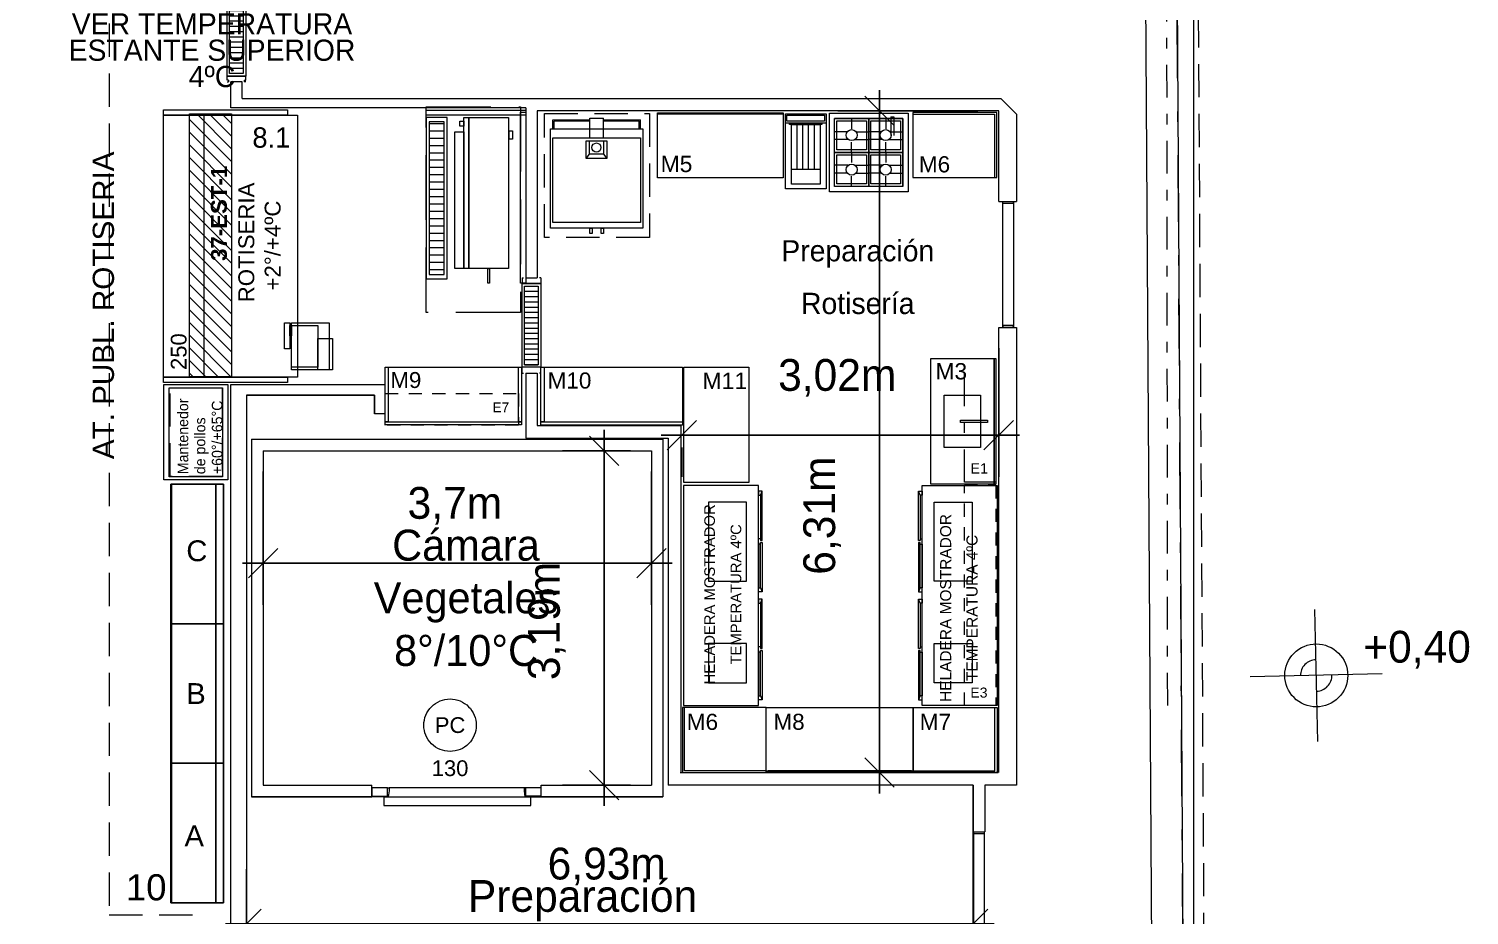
# Model space of a CAD drawing. Header units: metres. Extents: x 1411 to 1550, y 2159 to 2211.
# Drawn here: x 1521.87 to 1535.6, y 2182.53 to 2190.99 of the extents above; entities that cross this region are included whole.
import ezdxf

# ---------------------------------------------------------------- set-up
doc = ezdxf.new("R2010")
doc.units = ezdxf.units.M
doc.header["$LTSCALE"] = 0.635
doc.header["$PDMODE"] = 1
doc.header["$PDSIZE"] = -2
for name, pattern in [('STYLE_02', [1.388855, 0.972137, -0.416718]), ('STYLE_05', [0.295258, 0.196838, -0.098419]), ('STYLE_10', [0.749969, 0.500031, -0.249939]), ('STYLE_12', [1.999969, 0.999985, -0.500031, 0.000534058, -0.49942]), ('STYLE_18', [0.984192, 0.492096, -0.246048, 0.000534058, -0.245514])]:
    doc.linetypes.add(name, pattern=pattern)
for name, color, linetype in [('37-Plantas-05', 7, 'Continuous'), ('Cotas', 7, 'Continuous'), ('Muros', 7, 'Continuous'), ('Nuevo', 162, 'Continuous'), ('Numeros equip frio', 1, 'Continuous'), ('Numeros Equip madera', 212, 'Continuous'), ('Numeros gondolas', 92, 'Continuous'), ('numerosAcero', 1, 'Continuous'), ('Superficies', 7, 'Continuous'), ('texto', 7, 'Continuous'), ('Varios', 7, 'Continuous')]:
    doc.layers.add(name, color=color, linetype=linetype)
doc.styles.add('Arial', font='ARIAL.TTF')
doc.styles.add('Arial (bold)', font='ARIALBD.TTF')
doc.styles.add('Futura', font='')
doc.styles.add('Geneva', font='')
doc.styles.get('Futura').set_extended_font_data('Futura')
doc.styles.get('Geneva').set_extended_font_data('Geneva')
doc.dimstyles.new('Arch', dxfattribs={"dimtxt": 0.101055, "dimasz": 0.280603, "dimexe": 0.396875, "dimexo": 0.198437, "dimgap": 0.001587, "dimtad": 1, "dimzin": 11, "dimtxsty": 'Geneva', "dimblk": 'VW_SLASH', "dimcen": 0, "dimdle": 0.001587, "dimadec": 0, "dimazin": 0, "dimtfac": 0.8, "dimtix": 1, "dimtmove": 0, "dimatfit": 0, "dimldrblk": 'VW_FILLEDARROW', "dimfxl": 1, "dimfrac": 2, "dimtolj": 1, "dimtzin": 11, "dimarcsym": 0})

# ---------------------------------------------------------------- blocks, each defined once
blk = doc.blocks.new('GROUP-484')
at = {"color": 7, "linetype": 'Continuous', "lineweight": 15}
for p, q in [((34.17412, 27.07817), (34.17412, 28.40817)), ((34.17412, 28.40817), (34.60269, 28.40817)), ((34.17412, 28.40817), (34.17412, 27.07817)), ((34.67412, 28.40817), (34.17412, 28.40817)), ((34.18126, 28.40817), (34.18126, 27.07817)), ((34.60269, 28.40817), (34.60269, 27.07817)), ((34.60269, 27.07817), (34.60269, 28.40817)), ((34.60269, 28.40817), (34.67412, 28.40817)), ((34.67412, 28.40817), (34.67412, 27.07817)), ((34.67412, 27.07817), (34.67412, 28.40817)), ((34.60269, 27.07817), (34.17412, 27.07817)), ((34.17412, 27.07817), (34.67412, 27.07817)), ((34.67412, 27.07817), (34.60269, 27.07817))]:
    blk.add_line(p, q, dxfattribs=at)
blk = doc.blocks.new('LAT')
at = {"color": 7, "linetype": 'Continuous', "lineweight": 15}
blk.add_lwpolyline([(0, 1.18), (0.05, 1.18), (0.05, 0), (0, 0)], close=True, dxfattribs=at)
blk = doc.blocks.new('ROTISERIA_250')
at = {"color": 7, "linetype": 'Continuous', "lineweight": 15}
blk.add_line((0.3863, -2.5), (0.3863, 0), dxfattribs=at)
blk.add_lwpolyline([(0, -2.5), (0, 0), (1.278, 0), (1.278, -2.5)], close=True, dxfattribs=at)
at = {"color": 2, "attachment_point": 5, "rotation": 90, "style": 'Arial'}
for s, insert, char_height, line_spacing_factor in [(' ROTISERIA\\P+2°/+4ºC', (0.91542, -1.24353), 0.151601, 0.993414), ('250', (0.14531, -2.25532), 0.150054, 1.003655)]:
    blk.add_mtext(s, dxfattribs=dict(at, insert=insert, char_height=char_height, line_spacing_factor=line_spacing_factor))
blk = doc.blocks.new('GROUP-148')
at = {"color": 2, "linetype": 'Continuous', "lineweight": 15}
for p, q in [((36.92934, 31.87086), (36.96714, 31.87086)), ((36.92934, 31.82426), (36.92934, 31.87086)), ((36.96714, 31.90806), (37.01424, 31.90806)), ((36.96714, 30.46776), (36.96714, 31.90806)), ((36.96714, 31.87086), (36.96714, 31.82426)), ((37.01424, 30.46776), (37.01424, 31.90806)), ((37.01424, 31.90806), (37.01424, 30.46776)), ((36.88164, 31.76836), (36.96714, 31.76836)), ((36.88164, 30.46786), (36.88164, 31.76836)), ((36.96714, 31.82426), (36.92934, 31.82426)), ((36.96714, 31.76836), (36.96714, 30.46786)), ((37.39894, 31.78006), (37.42894, 31.78006)), ((37.39894, 31.70006), (37.39894, 31.78006)), ((37.42894, 31.78006), (37.42894, 31.70006)), ((37.42894, 31.70006), (37.39894, 31.70006)), ((36.96714, 30.46786), (36.88164, 30.46786)), ((37.01424, 30.46776), (36.96714, 30.46776)), ((37.19354, 30.46776), (37.21234, 30.46776)), ((37.19354, 30.32806), (37.19354, 30.46776)), ((37.21234, 30.46776), (37.21234, 30.32806)), ((37.21234, 30.32806), (37.19354, 30.32806))]:
    blk.add_line(p, q, dxfattribs=at)
at = {"color": 7, "linetype": 'Continuous', "lineweight": 15}
for p, q in [((37.01424, 31.90806), (37.39164, 31.90806)), ((37.39164, 31.90806), (37.39164, 30.46776)), ((37.39164, 30.46776), (37.01424, 30.46776))]:
    blk.add_line(p, q, dxfattribs=at)
blk = doc.blocks.new('FREIDORA')
at = {"color": 7, "linetype": 'Continuous', "lineweight": 15}
blk.add_line((0, -0.08599), (0.3878, -0.08599), dxfattribs=at)
at = {"color": 2, "linetype": 'Continuous', "lineweight": 15}
for p, q in [((0.1122, -0.5304), (0.1122, -0.1023)), ((0.1669, -0.5304), (0.1669, -0.1023)), ((0.2217, -0.5304), (0.2217, -0.1023)), ((0.2764, -0.5304), (0.2764, -0.1023)), ((0.057, -0.5304), (0.3285, -0.5304))]:
    blk.add_line(p, q, dxfattribs=at)
at = {"color": 7, "linetype": 'Continuous', "lineweight": 15}
for points in [[(0, 0), (0.3878, 0), (0.3878, -0.7167), (0, -0.7167)], [(0.0136, -0.0144), (0.3741, -0.0144), (0.3741, -0.0717), (0.0136, -0.0717)]]:
    blk.add_lwpolyline(points, close=True, dxfattribs=at)
at = {"color": 2, "linetype": 'Continuous', "lineweight": 15}
for points in [[(0.0392, -0.08599), (0.3476, -0.08599), (0.3476, -0.1023), (0.0392, -0.1023)], [(0.057, -0.1023), (0.3307, -0.1023), (0.3307, -0.6737), (0.057, -0.6737)]]:
    blk.add_lwpolyline(points, close=True, dxfattribs=at)
blk = doc.blocks.new('HORNO_CONVECTOR')
at = {"color": 7, "linetype": 'Continuous', "lineweight": 15}
for p, q in [((0.0796, -0.1447), (0.0796, -0.0584)), ((0.0796, -0.0584), (0.4316, -0.0584)), ((0.4316, -0.07139), (0.0928, -0.07139)), ((0.0928, -0.1447), (0.0928, -0.07139)), ((0.4316, -0.231), (0.4316, -0.04329)), ((0.4316, -0.04329), (0.5636, -0.04329)), ((0.5636, -0.231), (0.5636, -0.04329)), ((0.5636, -0.0584), (0.9156, -0.0584)), ((0.9024, -0.07139), (0.5636, -0.07139)), ((0.9024, -0.1447), (0.9024, -0.07139)), ((0.9156, -0.1447), (0.9156, -0.0584)), ((0.3964, -0.4272), (0.4294, -0.3884)), ((0.5614, -0.3884), (0.5944, -0.4272))]:
    blk.add_line(p, q, dxfattribs=at)
at = {"color": 2, "linetype": 'STYLE_10', "lineweight": 15}
blk.add_lwpolyline([(0, 0), (1, 0), (1, -1.1816), (0, -1.1816)], close=True, dxfattribs=at)
at = {"color": 7, "linetype": 'Continuous', "lineweight": 15}
for points in [[(0.0576, -0.1447), (0.9376, -0.1447), (0.9376, -1.0937), (0.0576, -1.0937)], [(0.0796, -0.231), (0.9156, -0.231), (0.9156, -1.0398), (0.0796, -1.0398)], [(0.3964, -0.259), (0.5944, -0.259), (0.5944, -0.4272), (0.3964, -0.4272)], [(0.4294, -0.259), (0.5614, -0.259), (0.5614, -0.3884), (0.4294, -0.3884)], [(0.4316, -1.0937), (0.4536, -1.0937), (0.4536, -1.1433), (0.4316, -1.1433)], [(0.5416, -1.0937), (0.5636, -1.0937), (0.5636, -1.1433), (0.5416, -1.1433)]]:
    blk.add_lwpolyline(points, close=True, dxfattribs=at)
blk.add_circle((0.4954, -0.3237), 0.04318, dxfattribs=at)
blk = doc.blocks.new('COCINA_8_HORNALLAS')
at = {"color": 2, "linetype": 'Continuous', "lineweight": 15}
for p, q in [((0.7, -0.0506), (0.05, -0.0506)), ((0.05, -0.6994), (0.05, -0.0506)), ((0.2125, -0.0564), (0.2125, -0.1496)), ((0.375, -0.0506), (0.375, -0.6994)), ((0.5375, -0.0564), (0.5375, -0.1496)), ((0.585, -0.035), (0.615, -0.035)), ((0.585, -0.035), (0.585, -0.215)), ((0.615, -0.035), (0.615, -0.215)), ((0.7, -0.6994), (0.7, -0.0506)), ((0.1715, -0.1778), (0.05, -0.1778)), ((0.1801, -0.2522), (0.05, -0.2522)), ((0.2449, -0.2522), (0.375, -0.2522)), ((0.2535, -0.1778), (0.375, -0.1778)), ((0.4965, -0.1778), (0.375, -0.1778)), ((0.5051, -0.2522), (0.375, -0.2522)), ((0.5699, -0.2522), (0.7, -0.2522)), ((0.5785, -0.1778), (0.7, -0.1778)), ((0.05, -0.375), (0.7, -0.375)), ((0.2125, -0.371), (0.2125, -0.2778)), ((0.2125, -0.379), (0.2125, -0.4722)), ((0.5375, -0.371), (0.5375, -0.2778)), ((0.5375, -0.379), (0.5375, -0.4722)), ((0.1801, -0.4978), (0.05, -0.4978)), ((0.2449, -0.4978), (0.375, -0.4978)), ((0.5051, -0.4978), (0.375, -0.4978)), ((0.5699, -0.4978), (0.7, -0.4978)), ((0.1715, -0.5722), (0.05, -0.5722)), ((0.2125, -0.6936), (0.2125, -0.6004)), ((0.2535, -0.5722), (0.375, -0.5722)), ((0.4965, -0.5722), (0.375, -0.5722)), ((0.5375, -0.6936), (0.5375, -0.6004)), ((0.5785, -0.5722), (0.7, -0.5722)), ((0.7, -0.6994), (0.05, -0.6994))]:
    blk.add_line(p, q, dxfattribs=at)
at = {"color": 7, "linetype": 'Continuous', "lineweight": 15}
blk.add_lwpolyline([(0, 0), (0.75, 0), (0.75, -0.75), (0, -0.75)], close=True, dxfattribs=at)
at = {"color": 2, "linetype": 'Continuous', "lineweight": 15}
for points in [[(0.05, -0.0506), (0.375, -0.0506), (0.375, -0.375), (0.05, -0.375)], [(0.071, -0.0745), (0.354, -0.0745), (0.354, -0.3511), (0.071, -0.3511)], [(0.375, -0.0506), (0.7, -0.0506), (0.7, -0.375), (0.375, -0.375)], [(0.396, -0.0745), (0.679, -0.0745), (0.679, -0.3511), (0.396, -0.3511)], [(0.05, -0.375), (0.375, -0.375), (0.375, -0.6994), (0.05, -0.6994)], [(0.071, -0.3989), (0.354, -0.3989), (0.354, -0.6755), (0.071, -0.6755)], [(0.375, -0.375), (0.7, -0.375), (0.7, -0.6994), (0.375, -0.6994)], [(0.396, -0.3989), (0.679, -0.3989), (0.679, -0.6755), (0.396, -0.6755)]]:
    blk.add_lwpolyline(points, close=True, dxfattribs=at)
for centre in [(0.2125, -0.2108), (0.5375, -0.2108), (0.2125, -0.5392), (0.5375, -0.5392)]:
    blk.add_circle(centre, 0.0526, dxfattribs=at)
blk = doc.blocks.new('PI1')
at = {"color": 144, "linetype": 'Continuous', "lineweight": 15}
for p, q in [((0, 0.09), (0, 0.07499)), ((0.015, 0.07499), (0, 0.07499)), ((0.015, 0.07499), (0.015, 0.09)), ((0.015, 0.09), (0.055, 0.09)), ((0.055, 0.09), (0.055, -0.09)), ((1.529, 0.09), (1.529, -0.09)), ((1.569, 0.09), (1.529, 0.09)), ((1.569, 0.07499), (1.569, 0.09)), ((1.569, 0.07499), (1.584, 0.07499)), ((1.584, 0.09), (1.584, 0.07499)), ((0.015, -0.07499), (0, -0.07499)), ((0, -0.09), (0, -0.07499)), ((0.015, -0.07499), (0.015, -0.09)), ((0.015, -0.09), (0.055, -0.09)), ((1.569, -0.09), (1.529, -0.09)), ((1.569, -0.07499), (1.584, -0.07499)), ((1.569, -0.07499), (1.569, -0.09)), ((1.584, -0.09), (1.584, -0.07499))]:
    blk.add_line(p, q, dxfattribs=at)
at = {"color": 7, "linetype": 'Continuous', "lineweight": 15}
for p, q in [((0.13, 0.065), (0.13, -0.065)), ((0.18, 0.065), (0.18, -0.065)), ((0.23, 0.065), (0.23, -0.065)), ((0.28, 0.065), (0.28, -0.065)), ((0.33, 0.065), (0.33, -0.065)), ((0.38, 0.065), (0.38, -0.065)), ((0.43, 0.065), (0.43, -0.065)), ((0.48, 0.065), (0.48, -0.065)), ((0.53, 0.065), (0.53, -0.065)), ((0.58, 0.065), (0.58, -0.065)), ((0.63, 0.065), (0.63, -0.065)), ((0.68, 0.065), (0.68, -0.065)), ((0.73, 0.065), (0.73, -0.065)), ((0.78, 0.065), (0.78, -0.065)), ((0.83, 0.065), (0.83, -0.065)), ((0.88, 0.065), (0.88, -0.065)), ((0.93, 0.065), (0.93, -0.065)), ((0.98, 0.065), (0.98, -0.065)), ((1.03, 0.065), (1.03, -0.065)), ((1.08, 0.065), (1.08, -0.065)), ((1.13, 0.065), (1.13, -0.065)), ((1.18, 0.065), (1.18, -0.065)), ((1.23, 0.065), (1.23, -0.065)), ((1.28, 0.065), (1.28, -0.065)), ((1.33, 0.065), (1.33, -0.065)), ((1.38, 0.065), (1.38, -0.065)), ((1.43, 0.065), (1.43, -0.065)), ((1.48, 0.065), (1.48, -0.065))]:
    blk.add_line(p, q, dxfattribs=at)
for points in [[(0.055, 0.09), (1.529, 0.09), (1.529, -0.09), (0.055, -0.09)], [(0.08, 0.065), (1.504, 0.065), (1.504, -0.065), (0.08, -0.065)]]:
    blk.add_lwpolyline(points, close=True, dxfattribs=at)
blk = doc.blocks.new('PI3')
at = {"color": 144, "linetype": 'Continuous', "lineweight": 15}
for p, q in [((0, 0.09), (0.055, 0.09)), ((0, 0.09), (0, 0.07499)), ((0.055, 0.09), (0.055, -0.09)), ((0.855, 0.09), (0.855, -0.09)), ((0.91, 0.09), (0.855, 0.09)), ((0.91, 0.09), (0.91, 0.07499)), ((0, -0.09), (0, -0.07499)), ((0, -0.09), (0.055, -0.09)), ((0.91, -0.09), (0.855, -0.09)), ((0.91, -0.09), (0.91, -0.07499))]:
    blk.add_line(p, q, dxfattribs=at)
at = {"color": 7, "linetype": 'Continuous', "lineweight": 15}
for p, q in [((0.13, -0.065), (0.13, 0.065)), ((0.18, -0.065), (0.18, 0.065)), ((0.23, -0.065), (0.23, 0.065)), ((0.28, -0.065), (0.28, 0.065)), ((0.33, -0.065), (0.33, 0.065)), ((0.38, -0.065), (0.38, 0.065)), ((0.43, -0.065), (0.43, 0.065)), ((0.48, -0.065), (0.48, 0.065)), ((0.53, -0.065), (0.53, 0.065)), ((0.58, -0.065), (0.58, 0.065)), ((0.63, -0.065), (0.63, 0.065)), ((0.68, -0.065), (0.68, 0.065)), ((0.73, -0.065), (0.73, 0.065)), ((0.78, -0.065), (0.78, 0.065)), ((0.83, -0.065), (0.83, 0.065))]:
    blk.add_line(p, q, dxfattribs=at)
for points in [[(0.055, 0.09), (0.855, 0.09), (0.855, -0.09), (0.055, -0.09)], [(0.08, 0.065), (0.83, 0.065), (0.83, -0.065), (0.08, -0.065)]]:
    blk.add_lwpolyline(points, close=True, dxfattribs=at)
blk = doc.blocks.new('Group-67')
at = {"color": 7, "linetype": 'Continuous', "lineweight": 15}
for points in [[(25.6215, 18.915825), (26.22428, 18.915825), (26.22428, 17.715825), (25.6215, 17.715825)], [(26.22428, 18.915825), (26.2415, 18.915825), (26.2415, 17.715825), (26.22428, 17.715825)]]:
    blk.add_lwpolyline(points, close=True, dxfattribs=at)
at = {"color": 2, "linetype": 'Continuous', "lineweight": 15}
for points in [[(25.74912, 18.565825), (26.09357, 18.565825), (26.09357, 18.065825), (25.74912, 18.065825)], [(25.90567, 18.325835), (26.16245, 18.325835), (26.16245, 18.305825), (25.90567, 18.305825)]]:
    blk.add_lwpolyline(points, close=True, dxfattribs=at)
blk = doc.blocks.new('Group-72')
at = {"color": 7, "linetype": 'Continuous', "lineweight": 15}
for points in [[(20.42022, 18.831325), (21.72022, 18.831325), (21.72022, 18.281325), (20.42022, 18.281325)], [(20.42022, 18.831325), (20.45022, 18.831325), (20.45022, 18.311325), (20.42022, 18.311325)], [(21.69022, 18.831325), (21.72022, 18.831325), (21.72022, 18.311325), (21.69022, 18.311325)], [(20.42022, 18.311325), (21.72022, 18.311325), (21.72022, 18.281325), (20.42022, 18.281325)]]:
    blk.add_lwpolyline(points, close=True, dxfattribs=at)
blk = doc.blocks.new('Group-73')
at = {"color": 7, "linetype": 'Continuous', "lineweight": 15}
for p, q in [((23.9783, 17.705505), (23.264, 17.705505)), ((23.264, 17.705505), (23.264, 15.605505)), ((23.9783, 15.605505), (23.9783, 17.705505)), ((23.99871, 17.612415), (24.014, 17.651125)), ((23.99871, 17.144365), (23.9783, 17.144365)), ((23.9783, 17.144365), (23.9783, 16.728185)), ((23.99871, 16.728185), (23.99871, 17.160155)), ((23.99871, 17.160155), (24.014, 17.160155)), ((23.99871, 16.728185), (23.99871, 17.144365)), ((24.014, 17.160155), (24.014, 16.689485)), ((23.9783, 16.728185), (23.99871, 16.728185)), ((23.9783, 16.728185), (23.99871, 16.728185)), ((23.9783, 16.689485), (23.9783, 16.728185)), ((24.014, 16.689485), (23.9783, 16.689485)), ((24.014, 16.620725), (23.9783, 16.620725)), ((23.9783, 16.620725), (23.9783, 16.582025)), ((23.99871, 16.728185), (24.014, 16.689485)), ((23.99871, 16.582025), (24.014, 16.620725)), ((24.014, 16.150055), (24.014, 16.620725)), ((23.9783, 16.165845), (23.9783, 16.582025)), ((23.9783, 16.582025), (23.99871, 16.582025)), ((23.9783, 16.582025), (23.99871, 16.582025)), ((23.99871, 16.582025), (23.99871, 16.165845)), ((23.99871, 16.582025), (23.99871, 16.150055)), ((23.99871, 16.165845), (23.9783, 16.165845)), ((23.99871, 16.150055), (24.014, 16.150055)), ((23.99871, 15.697795), (24.014, 15.659085)), ((23.264, 15.605505), (23.9783, 15.605505))]:
    blk.add_line(p, q, dxfattribs=at)
at = {"color": 2, "linetype": 'Continuous', "lineweight": 15}
for p, q in [((23.8632, 17.543965), (23.50095, 17.543965)), ((23.50095, 17.543965), (23.50095, 16.792425)), ((23.8632, 16.792425), (23.8632, 17.543965)), ((23.50095, 16.792425), (23.8632, 16.792425)), ((23.8632, 16.198115), (23.50095, 16.198115)), ((23.50095, 16.198115), (23.50095, 15.822345)), ((23.8632, 15.822345), (23.8632, 16.198115)), ((23.50095, 15.822345), (23.8632, 15.822345))]:
    blk.add_line(p, q, dxfattribs=at)
at = {"color": 7, "linetype": 'Continuous', "lineweight": 15}
for points in [[(23.9783, 17.612415), (23.99871, 17.612415), (23.99871, 17.180455), (24.014, 17.180455), (24.014, 17.651125), (23.9783, 17.651125)], [(23.99871, 17.612415), (23.99871, 17.196235), (23.9783, 17.196235), (23.9783, 17.612415)], [(23.9783, 15.697795), (23.99871, 15.697795), (23.99871, 16.129755), (24.014, 16.129755), (24.014, 15.659085), (23.9783, 15.659085)], [(23.99871, 15.697795), (23.99871, 16.113975), (23.9783, 16.113975), (23.9783, 15.697795)]]:
    blk.add_lwpolyline(points, close=True, dxfattribs=at)
blk = doc.blocks.new('Group-74')
at = {"color": 111}
blk.add_blockref('Group-73', (0, 0), dxfattribs=at)
blk = doc.blocks.new('Group-75')
at = {"color": 7, "linetype": 'Continuous', "lineweight": 15}
for p, q in [((25.51843, 17.612415), (25.50313, 17.651125)), ((25.53884, 15.605505), (25.53884, 17.705505)), ((25.53884, 17.705505), (26.25313, 17.705505)), ((26.25313, 17.705505), (26.25313, 15.605505)), ((25.51843, 17.160155), (25.50313, 17.160155)), ((25.50313, 17.160155), (25.50313, 16.689485)), ((25.51843, 16.728185), (25.51843, 17.160155)), ((25.51843, 16.728185), (25.51843, 17.144365)), ((25.51843, 17.144365), (25.53884, 17.144365)), ((25.53884, 17.144365), (25.53884, 16.728185)), ((25.51843, 16.728185), (25.50313, 16.689485)), ((25.50313, 16.689485), (25.53884, 16.689485)), ((25.51843, 16.582025), (25.50313, 16.620725)), ((25.50313, 16.150055), (25.50313, 16.620725)), ((25.50313, 16.620725), (25.53884, 16.620725)), ((25.53884, 16.728185), (25.51843, 16.728185)), ((25.53884, 16.728185), (25.51843, 16.728185)), ((25.53884, 16.689485), (25.53884, 16.728185)), ((25.53884, 16.620725), (25.53884, 16.582025)), ((25.51843, 16.582025), (25.51843, 16.165845)), ((25.53884, 16.582025), (25.51843, 16.582025)), ((25.53884, 16.582025), (25.51843, 16.582025)), ((25.51843, 16.582025), (25.51843, 16.150055)), ((25.53884, 16.165845), (25.53884, 16.582025)), ((25.51843, 16.150055), (25.50313, 16.150055)), ((25.51843, 16.165845), (25.53884, 16.165845)), ((25.51843, 15.697795), (25.50313, 15.659085)), ((26.25313, 15.605505), (25.53884, 15.605505))]:
    blk.add_line(p, q, dxfattribs=at)
at = {"color": 2, "linetype": 'Continuous', "lineweight": 15}
for p, q in [((25.65394, 16.792425), (25.65394, 17.543965)), ((25.65394, 17.543965), (26.01619, 17.543965)), ((26.01619, 17.543965), (26.01619, 16.792425)), ((26.01619, 16.792425), (25.65394, 16.792425)), ((25.65394, 15.822345), (25.65394, 16.198115)), ((25.65394, 16.198115), (26.01619, 16.198115)), ((26.01619, 16.198115), (26.01619, 15.822345)), ((26.01619, 15.822345), (25.65394, 15.822345))]:
    blk.add_line(p, q, dxfattribs=at)
at = {"color": 7, "linetype": 'Continuous', "lineweight": 15}
for points in [[(25.53884, 17.612415), (25.51843, 17.612415), (25.51843, 17.180455), (25.50313, 17.180455), (25.50313, 17.651125), (25.53884, 17.651125)], [(25.51843, 17.612415), (25.51843, 17.196235), (25.53884, 17.196235), (25.53884, 17.612415)], [(25.53884, 15.697795), (25.51843, 15.697795), (25.51843, 16.129755), (25.50313, 16.129755), (25.50313, 15.659085), (25.53884, 15.659085)], [(25.51843, 15.697795), (25.51843, 16.113975), (25.53884, 16.113975), (25.53884, 15.697795)]]:
    blk.add_lwpolyline(points, close=True, dxfattribs=at)
blk = doc.blocks.new('Group-76')
at = {"color": 111}
blk.add_blockref('Group-75', (0, 0), dxfattribs=at)
blk = doc.blocks.new('Group-81')
at = {"color": 7, "linetype": 'Continuous', "lineweight": 15}
for points in [[(23.01542, 21.259355), (24.21542, 21.259355), (24.21542, 20.639355), (23.01542, 20.639355)], [(23.01542, 21.259355), (24.21542, 21.259355), (24.21542, 21.243855), (23.01542, 21.243855)]]:
    blk.add_lwpolyline(points, close=True, dxfattribs=at)
blk = doc.blocks.new('Group-82')
at = {"color": 7, "linetype": 'Continuous', "lineweight": 15}
for points in [[(26.2493, 20.641005), (26.2493, 21.261005), (25.4493, 21.261005), (25.4493, 20.641005)], [(26.2493, 20.641005), (26.2493, 21.261005), (26.2293, 21.261005), (25.4493, 21.261005), (25.4493, 21.245505), (26.2293, 21.245505), (26.2293, 20.641005)]]:
    blk.add_lwpolyline(points, close=True, dxfattribs=at)
blk = doc.blocks.new('Group-83')
at = {"color": 7, "linetype": 'Continuous', "lineweight": 15}
for points in [[(23.25295, 15.585985), (23.25295, 14.965985), (24.05295, 14.965985), (24.05295, 15.585985)], [(23.25295, 15.585985), (23.25295, 14.965985), (23.27295, 14.965985), (24.05295, 14.965985), (24.05295, 14.981485), (23.27295, 14.981485), (23.27295, 15.585985)]]:
    blk.add_lwpolyline(points, close=True, dxfattribs=at)
blk = doc.blocks.new('Group-84')
at = {"color": 7, "linetype": 'Continuous', "lineweight": 15}
for p, q in [((24.05295, 14.965985), (24.05295, 15.585985)), ((24.05295, 15.585985), (25.45295, 15.585985)), ((25.45295, 15.585985), (25.45295, 14.965985)), ((24.05295, 14.965985), (24.05295, 14.981485)), ((24.05295, 14.981485), (25.45295, 14.981485)), ((25.45295, 14.965985), (24.05295, 14.965985)), ((25.45295, 14.965985), (24.05295, 14.965985)), ((25.43804, 14.981485), (24.07101, 14.981485)), ((25.45295, 14.981485), (25.45295, 14.965985))]:
    blk.add_line(p, q, dxfattribs=at)
blk = doc.blocks.new('Group-85')
at = {"color": 7, "linetype": 'Continuous', "lineweight": 15}
for points in [[(26.25295, 15.585985), (26.25295, 14.965985), (25.45295, 14.965985), (25.45295, 15.585985)], [(26.25295, 15.585985), (26.25295, 14.965985), (26.23295, 14.965985), (25.45295, 14.965985), (25.45295, 14.981485), (26.23295, 14.981485), (26.23295, 15.585985)]]:
    blk.add_lwpolyline(points, close=True, dxfattribs=at)
blk = doc.blocks.new('Group-94')
at = {"color": 7, "linetype": 'Continuous', "lineweight": 15}
blk.add_lwpolyline([(23.26555, 17.731955), (23.26555, 18.831955), (23.88555, 18.831955), (23.88555, 17.731955)], close=True, dxfattribs=at)
blk = doc.blocks.new('GROUP-147')
at = {"color": 7, "linetype": 'Continuous', "lineweight": 15}
for p, q in [((36.77888, 31.84645), (36.6344, 31.84645)), ((36.77888, 31.7768), (36.6344, 31.7768)), ((36.77888, 31.70715), (36.6344, 31.70715)), ((36.77888, 31.63749), (36.6344, 31.63749)), ((36.77888, 31.56767), (36.6344, 31.56767)), ((36.77888, 31.49819), (36.6344, 31.49819)), ((36.77888, 31.42855), (36.6344, 31.42855)), ((36.77888, 31.35872), (36.6344, 31.35872)), ((36.77888, 31.28907), (36.6344, 31.28907)), ((36.77888, 31.21942), (36.6344, 31.21942)), ((36.77888, 31.14977), (36.6344, 31.14977)), ((36.77888, 31.08011), (36.6344, 31.08011)), ((36.77888, 31.01047), (36.6344, 31.01047)), ((36.77888, 30.94081), (36.6344, 30.94081)), ((36.77888, 30.87116), (36.6344, 30.87116)), ((36.77888, 30.80151), (36.6344, 30.80151)), ((36.77888, 30.73186), (36.6344, 30.73186)), ((36.77888, 30.66221), (36.6344, 30.66221)), ((36.77888, 30.59256), (36.6344, 30.59256)), ((36.77888, 30.52274), (36.6344, 30.52274)), ((36.77888, 30.45325), (36.6344, 30.45325))]:
    blk.add_line(p, q, dxfattribs=at)
for points in [[(36.60664, 31.90806), (36.60664, 30.36786), (36.80664, 30.36786), (36.80664, 31.90806)], [(36.6344, 31.86511), (36.6344, 30.41047), (36.77888, 30.41047), (36.77888, 31.86511)]]:
    blk.add_lwpolyline(points, close=True, dxfattribs=at)
blk = doc.blocks.new('BALANZA')
at = {"color": 7, "linetype": 'Continuous', "lineweight": 15}
for points in [[(0.2, 0.456), (0.45, 0.456), (0.45, 0.406), (0.2, 0.406)], [(0, 0.39), (0.45, 0.39), (0.45, 0.031), (0, 0.031)], [(0.025, 0.39), (0.425, 0.39), (0.425, 0.14), (0.025, 0.14)], [(0.325, 0.406), (0.425, 0.406), (0.425, 0.39), (0.325, 0.39)], [(0, 0.14), (0.3, 0.14), (0.3, 0), (0, 0)]]:
    blk.add_lwpolyline(points, close=True, dxfattribs=at)
blk = doc.blocks.new('GROUP-439')
at = {"color": 7, "linetype": 'Continuous', "lineweight": 15}
for points in [[(34.717, 28.45), (34.107, 28.45), (34.107, 29.36), (34.717, 29.36)], [(34.667, 28.48), (34.157, 28.48), (34.157, 29.33), (34.667, 29.33)]]:
    blk.add_lwpolyline(points, close=True, dxfattribs=at)
at = {"color": 2, "linetype": 'STYLE_10', "lineweight": 15}
blk.add_lwpolyline([(34.664, 28.482), (34.167, 28.482), (34.167, 29.328), (34.664, 29.328)], close=True, dxfattribs=at)
at = {"color": 190, "insert": (34.238, 28.505), "char_height": 0.1011, "width": 0.78564, "attachment_point": 1, "rotation": 90, "line_spacing_factor": 0.96736, "style": 'Futura'}
blk.add_mtext('Mantenedor\\Pde pollos\\P+60°/+65°C', dxfattribs=at)
blk = doc.blocks.new('*D284')
at = {"color": 0, "linetype": 'Continuous', "lineweight": -2}
for p, q in [((1531.116, 2187.941), (1531.116, 2186.714)), ((1527.898, 2187.111), (1528.097, 2187.111)), ((1528.097, 2187.111), (1531.116, 2187.111)), ((1531.116, 2187.111), (1531.314, 2187.111)), ((1528.097, 2186.993), (1528.097, 2186.714))]:
    blk.add_line(p, q, dxfattribs=at)
at = {"color": 0, "linetype": 'Continuous', "lineweight": 20}
for p, q in [((1528.237, 2187.251), (1527.956, 2186.971)), ((1530.976, 2186.971), (1531.256, 2187.251))]:
    blk.add_line(p, q, dxfattribs=at)
at = {"layer": 'Defpoints', "color": 0, "lineweight": 0}
for p in [(1531.116, 2188.139), (1528.097, 2187.191), (1528.097, 2187.111)]:
    blk.add_point(p, dxfattribs=at)
at = {"color": 0, "insert": (1529.014, 2187.838), "char_height": 0.3032, "attachment_point": 1, "line_spacing_factor": 0.96736, "style": 'Geneva'}
blk.add_mtext('3,02m', dxfattribs=at)
blk = doc.blocks.new('VW_FILLEDARROW')
at = {"color": 0, "lineweight": -2}
blk.add_solid([(0, 0), (-1.414, -0.379), (-1.414, 0.379)], dxfattribs=at)
blk = doc.blocks.new('VW_SLASH')
at = {"color": 0, "linetype": 'ByBlock', "lineweight": 20}
blk.add_line((-0.5, -0.5), (0.5, 0.5), dxfattribs=at)
at = {"color": 0, "linetype": 'ByBlock', "lineweight": -2}
blk.add_line((0, 0), (-1, 0), dxfattribs=at)
blk = doc.blocks.new('*D285')
at = {"color": 0, "linetype": 'Continuous', "lineweight": -2}
for p, q in [((1524.106, 2186.766), (1524.106, 2185.494)), ((1527.806, 2186.766), (1527.806, 2185.494)), ((1524.106, 2185.891), (1523.908, 2185.891)), ((1527.806, 2185.891), (1524.106, 2185.891)), ((1528.004, 2185.891), (1527.806, 2185.891))]:
    blk.add_line(p, q, dxfattribs=at)
at = {"color": 0, "linetype": 'Continuous', "lineweight": 20}
for p, q in [((1524.246, 2186.031), (1523.966, 2185.751)), ((1527.666, 2185.751), (1527.946, 2186.031))]:
    blk.add_line(p, q, dxfattribs=at)
at = {"layer": 'Defpoints', "color": 0, "lineweight": 0}
for p in [(1524.106, 2186.964), (1527.806, 2186.964), (1527.806, 2185.891)]:
    blk.add_point(p, dxfattribs=at)
at = {"color": 0, "insert": (1525.482, 2186.618), "char_height": 0.3032, "attachment_point": 1, "line_spacing_factor": 0.96736, "style": 'Geneva'}
blk.add_mtext('3,7m', dxfattribs=at)
blk = doc.blocks.new('*D286')
at = {"color": 0, "linetype": 'Continuous', "lineweight": -2}
for p, q in [((1530.874, 2183.576), (1530.874, 2182.054)), ((1523.946, 2182.973), (1523.946, 2182.054)), ((1523.946, 2182.451), (1523.748, 2182.451)), ((1530.874, 2182.451), (1523.946, 2182.451)), ((1531.072, 2182.451), (1530.874, 2182.451))]:
    blk.add_line(p, q, dxfattribs=at)
at = {"color": 0, "linetype": 'Continuous', "lineweight": 20}
for p, q in [((1524.086, 2182.591), (1523.806, 2182.311)), ((1530.734, 2182.311), (1531.014, 2182.591))]:
    blk.add_line(p, q, dxfattribs=at)
at = {"layer": 'Defpoints', "color": 0, "lineweight": 0}
for p in [(1530.874, 2183.774), (1523.946, 2183.171), (1530.874, 2182.451)]:
    blk.add_point(p, dxfattribs=at)
at = {"color": 0, "insert": (1526.817, 2183.178), "char_height": 0.3032, "attachment_point": 1, "line_spacing_factor": 0.96736, "style": 'Geneva'}
blk.add_mtext('6,93m', dxfattribs=at)
blk = doc.blocks.new('*D287')
at = {"color": 0, "linetype": 'Continuous', "lineweight": -2}
for p, q in [((1527.357, 2187.162), (1527.357, 2186.964)), ((1527.608, 2186.964), (1526.96, 2186.964)), ((1527.357, 2186.964), (1527.357, 2183.774)), ((1527.608, 2183.774), (1526.96, 2183.774)), ((1527.357, 2183.774), (1527.357, 2183.576))]:
    blk.add_line(p, q, dxfattribs=at)
at = {"color": 0, "linetype": 'Continuous', "lineweight": 20}
for p, q in [((1527.497, 2186.824), (1527.216, 2187.104)), ((1527.216, 2183.914), (1527.497, 2183.634))]:
    blk.add_line(p, q, dxfattribs=at)
at = {"layer": 'Defpoints', "color": 0, "lineweight": 0}
for p in [(1527.357, 2186.964), (1527.806, 2186.964), (1527.806, 2183.774)]:
    blk.add_point(p, dxfattribs=at)
at = {"color": 0, "insert": (1526.63, 2184.776), "char_height": 0.3032, "attachment_point": 1, "rotation": 90, "line_spacing_factor": 0.96736, "style": 'Geneva'}
blk.add_mtext('3,19m', dxfattribs=at)
blk = doc.blocks.new('*D288')
at = {"color": 0, "linetype": 'Continuous', "lineweight": 20}
for p, q in [((1530.121, 2190.064), (1529.84, 2190.344)), ((1529.84, 2184.034), (1530.121, 2183.754))]:
    blk.add_line(p, q, dxfattribs=at)
at = {"color": 0, "linetype": 'Continuous', "lineweight": -2}
for p, q in [((1529.981, 2190.204), (1529.981, 2190.402)), ((1530.918, 2190.204), (1529.584, 2190.204)), ((1529.981, 2183.894), (1529.981, 2190.204)), ((1530.918, 2183.894), (1529.584, 2183.894)), ((1529.981, 2183.696), (1529.981, 2183.894))]:
    blk.add_line(p, q, dxfattribs=at)
at = {"layer": 'Defpoints', "color": 0, "lineweight": 0}
for p in [(1531.116, 2190.204), (1529.981, 2183.894), (1531.116, 2183.894)]:
    blk.add_point(p, dxfattribs=at)
at = {"color": 0, "insert": (1529.254, 2185.781), "char_height": 0.3032, "attachment_point": 1, "rotation": 90, "line_spacing_factor": 0.96736, "style": 'Geneva'}
blk.add_mtext('6,31m', dxfattribs=at)

msp = doc.modelspace()

# ---------------------------------------------------------------- hatches: boundary and pattern name
at = {"layer": 'Numeros Equip madera', "linetype": 'Continuous', "lineweight": 15}
h = msp.add_hatch(dxfattribs=at)
h.set_pattern_fill('_USER', color=190, style=0, pattern_type=2)
h.set_pattern_definition([(-45.113224, (-0.17748, 62.01326), (0.0451859348, 0.075627609), [])])
h.paths.add_polyline_path([(1523.404, 2190.175), (1523.804, 2190.175), (1523.804, 2187.669), (1523.404, 2187.669)])

# ---------------------------------------------------------------- linework, layer by layer
at = {"layer": '37-Plantas-05', "color": 4, "linetype": 'STYLE_12', "lineweight": 15}
msp.add_line((1532.995, 2161.754), (1532.713, 2208.553), dxfattribs=at)
at = {"layer": '37-Plantas-05', "color": 83, "linetype": 'Continuous', "lineweight": 15}
for p, q in [((1532.725, 2206.5), (1532.917, 2174.622)), ((1532.476, 2197.971), (1532.617, 2174.622)), ((1523.796, 2167.784), (1523.796, 2187.595))]:
    msp.add_line(p, q, dxfattribs=at)
at = {"layer": '37-Plantas-05', "color": 2, "linetype": 'STYLE_10', "lineweight": 15}
msp.add_line((1532.975, 2198.271), (1533.173, 2165.451), dxfattribs=at)
at = {"layer": 'Nuevo', "color": 2, "linetype": 'STYLE_10', "lineweight": 15}
for p, q in [((1522.638, 2194.371), (1522.638, 2182.539)), ((1522.638, 2182.539), (1523.514, 2182.539))]:
    msp.add_line(p, q, dxfattribs=at)
at = {"layer": 'Nuevo', "color": 83, "linetype": 'Continuous', "lineweight": 15}
for p, q in [((1523.906, 2190.482), (1523.796, 2190.482)), ((1523.796, 2190.234), (1523.796, 2190.482)), ((1523.906, 2190.324), (1523.906, 2190.482)), ((1523.906, 2190.324), (1531.136, 2190.324)), ((1531.136, 2190.324), (1531.286, 2190.174)), ((1526.609, 2190.234), (1523.796, 2190.234)), ((1526.609, 2190.234), (1526.608, 2188.614)), ((1526.718, 2190.204), (1526.718, 2188.614)), ((1531.116, 2190.204), (1526.718, 2190.204)), ((1531.116, 2189.339), (1531.116, 2190.204)), ((1531.286, 2190.174), (1531.286, 2189.339)), ((1531.116, 2189.339), (1531.286, 2189.339)), ((1531.116, 2183.894), (1531.116, 2188.139)), ((1531.116, 2188.139), (1531.286, 2188.139)), ((1531.286, 2188.139), (1531.286, 2183.774)), ((1526.608, 2187.704), (1526.608, 2187.084)), ((1526.608, 2187.704), (1526.718, 2187.704)), ((1526.718, 2187.704), (1526.718, 2187.204)), ((1523.796, 2187.595), (1524.434, 2187.595)), ((1523.796, 2187.595), (1525.266, 2187.595)), ((1523.796, 2187.595), (1525.266, 2187.595)), ((1524.434, 2187.595), (1525.266, 2187.595)), ((1525.266, 2187.595), (1525.266, 2187.314)), ((1525.266, 2187.595), (1525.266, 2187.314)), ((1525.266, 2187.595), (1525.266, 2187.314)), ((1523.946, 2187.495), (1525.166, 2187.495)), ((1525.166, 2187.495), (1523.946, 2187.495)), ((1523.946, 2187.495), (1523.946, 2181.573)), ((1525.166, 2187.495), (1525.166, 2187.314)), ((1525.166, 2187.314), (1525.166, 2187.495)), ((1525.266, 2187.314), (1525.166, 2187.314)), ((1526.718, 2187.204), (1528.086, 2187.204)), ((1528.086, 2187.204), (1528.086, 2183.894)), ((1526.608, 2187.084), (1527.966, 2187.084)), ((1527.966, 2187.084), (1527.966, 2183.774)), ((1528.081, 2183.894), (1531.111, 2183.894)), ((1530.874, 2183.774), (1527.966, 2183.774)), ((1530.874, 2183.774), (1530.874, 2183.329)), ((1530.874, 2183.329), (1530.874, 2183.774)), ((1530.984, 2183.774), (1530.984, 2183.329)), ((1531.286, 2183.774), (1530.984, 2183.774)), ((1530.874, 2183.329), (1530.984, 2183.329))]:
    msp.add_line(p, q, dxfattribs=at)
at = {"layer": 'Nuevo', "color": 160, "linetype": 'Continuous', "lineweight": 15}
msp.add_line((1526.608, 2188.614), (1526.718, 2188.614), dxfattribs=at)
at = {"layer": 'Nuevo', "color": 23, "linetype": 'Continuous', "lineweight": 15}
for p, q in [((1523.996, 2187.074), (1523.996, 2183.664)), ((1523.996, 2187.074), (1527.916, 2187.074)), ((1527.916, 2187.074), (1527.916, 2183.664)), ((1524.106, 2186.964), (1524.106, 2183.774)), ((1524.106, 2186.964), (1527.806, 2186.964)), ((1527.806, 2186.964), (1527.806, 2183.774)), ((1524.106, 2183.774), (1525.141, 2183.774)), ((1525.141, 2183.664), (1525.141, 2183.774)), ((1526.756, 2183.774), (1527.806, 2183.774)), ((1526.756, 2183.664), (1526.756, 2183.774)), ((1527.916, 2183.774), (1527.916, 2183.664)), ((1523.996, 2183.664), (1525.141, 2183.664)), ((1525.141, 2183.664), (1523.996, 2183.664)), ((1526.756, 2183.664), (1527.916, 2183.664)), ((1527.916, 2183.664), (1526.756, 2183.664))]:
    msp.add_line(p, q, dxfattribs=at)
at = {"layer": 'Nuevo', "color": 151, "linetype": 'Continuous', "lineweight": 15}
for p, q in [((1525.291, 2183.749), (1525.141, 2183.749)), ((1525.141, 2183.749), (1525.141, 2183.669)), ((1525.291, 2183.669), (1525.291, 2183.749)), ((1525.291, 2183.749), (1525.305, 2183.749)), ((1525.291, 2183.669), (1525.291, 2183.749)), ((1525.305, 2183.72), (1525.296, 2183.662)), ((1525.305, 2183.749), (1525.305, 2183.72)), ((1526.606, 2183.749), (1525.306, 2183.749)), ((1526.606, 2183.749), (1526.593, 2183.749)), ((1526.593, 2183.749), (1526.593, 2183.72)), ((1526.593, 2183.72), (1526.601, 2183.662)), ((1526.606, 2183.669), (1526.606, 2183.749)), ((1526.756, 2183.749), (1526.606, 2183.749)), ((1526.606, 2183.749), (1526.606, 2183.669)), ((1526.756, 2183.669), (1526.756, 2183.749)), ((1525.141, 2183.669), (1525.291, 2183.669)), ((1525.141, 2183.662), (1525.141, 2183.669)), ((1525.141, 2183.669), (1525.291, 2183.669)), ((1525.296, 2183.662), (1525.141, 2183.662)), ((1526.656, 2183.659), (1525.256, 2183.659)), ((1525.256, 2183.659), (1525.256, 2183.579)), ((1525.256, 2183.579), (1526.656, 2183.579)), ((1526.601, 2183.662), (1526.756, 2183.662)), ((1526.756, 2183.669), (1526.606, 2183.669)), ((1526.606, 2183.669), (1526.756, 2183.669)), ((1526.656, 2183.579), (1526.656, 2183.659)), ((1526.756, 2183.662), (1526.756, 2183.669))]:
    msp.add_line(p, q, dxfattribs=at)
at = {"layer": 'Nuevo', "color": 111, "linetype": 'STYLE_02', "lineweight": 15}
msp.add_lwpolyline([(1525.659, 2190.243), (1526.559, 2190.243), (1526.559, 2188.283), (1525.659, 2188.283)], close=True, dxfattribs=at)
at = {"layer": 'Nuevo', "color": 111, "linetype": 'Continuous', "lineweight": 15}
for points in [[(1525.659, 2190.213), (1526.608, 2190.213), (1526.608, 2190.163), (1525.659, 2190.163)], [(1526.559, 2190.193), (1526.609, 2190.193), (1526.609, 2188.563), (1526.559, 2188.563)]]:
    msp.add_lwpolyline(points, close=True, dxfattribs=at)
at = {"layer": 'Nuevo', "color": 151, "linetype": 'Continuous', "lineweight": 15}
for points in [[(1531.156, 2189.339), (1531.256, 2189.339), (1531.256, 2188.139), (1531.156, 2188.139)], [(1530.879, 2183.329), (1530.979, 2183.329), (1530.979, 2182.029), (1530.879, 2182.029)]]:
    msp.add_lwpolyline(points, close=True, dxfattribs=at)
at = {"layer": 'Nuevo', "color": 180, "linetype": 'Continuous', "lineweight": 15, "flags": 128}
for points in [[(1531.256, 2189.339), (1531.256, 2189.331, -0.414214), (1531.246, 2189.321), (1531.166, 2189.321, -0.414214), (1531.156, 2189.331), (1531.156, 2189.339)], [(1531.256, 2188.139), (1531.256, 2188.148, 0.414214), (1531.246, 2188.158), (1531.166, 2188.158, 0.414214), (1531.156, 2188.148), (1531.156, 2188.139)], [(1530.979, 2183.329), (1530.979, 2183.319), (1530.979, 2183.319, -0.414214), (1530.969, 2183.309), (1530.969, 2183.309), (1530.889, 2183.309), (1530.889, 2183.309, -0.414214), (1530.879, 2183.319), (1530.879, 2183.319), (1530.879, 2183.329)]]:
    msp.add_lwpolyline(points, format="xyb", close=True, dxfattribs=at)
at = {"layer": 'Nuevo', "color": 190, "linetype": 'STYLE_18', "lineweight": 9}
msp.add_lwpolyline([(1530.79, 2187.844), (1531.09, 2187.844), (1531.09, 2186.664), (1530.79, 2186.664)], close=True, dxfattribs=at)
at = {"layer": 'Nuevo', "color": 7, "linetype": 'Continuous', "lineweight": 15}
for points in [[(1526.753, 2187.759), (1528.103, 2187.759), (1528.103, 2187.209), (1526.753, 2187.209)], [(1526.753, 2187.759), (1526.783, 2187.759), (1526.783, 2187.239), (1526.753, 2187.239)], [(1526.753, 2187.239), (1528.103, 2187.239), (1528.103, 2187.209), (1526.753, 2187.209)]]:
    msp.add_lwpolyline(points, close=True, dxfattribs=at)
at = {"layer": 'Nuevo', "color": 190, "linetype": 'STYLE_05', "lineweight": 9}
for points in [[(1525.268, 2187.509), (1526.538, 2187.509), (1526.538, 2187.209), (1525.268, 2187.209)], [(1530.79, 2186.634), (1531.09, 2186.634), (1531.09, 2184.534), (1530.79, 2184.534)]]:
    msp.add_lwpolyline(points, close=True, dxfattribs=at)
at = {"layer": 'Nuevo', "color": 2, "linetype": 'Continuous', "lineweight": 15, "flags": 128}
msp.add_lwpolyline([(1525.637, 2184.346, -0.414214), (1525.887, 2184.596, -0.414214), (1526.137, 2184.346, -0.414214), (1525.887, 2184.096, -0.414214)], format="xyb", close=True, dxfattribs=at)
at = {"layer": 'Numeros Equip madera', "color": 190, "linetype": 'Continuous', "lineweight": 9}
msp.add_lwpolyline([(1523.404, 2190.175), (1523.804, 2190.175), (1523.804, 2187.669), (1523.404, 2187.669)], close=True, dxfattribs=at)
at = {"layer": 'Superficies', "color": 190, "linetype": 'Continuous', "lineweight": 9}
msp.add_lwpolyline([(1487.591, 2198.291), (1532.972, 2198.291), (1532.972, 2165.533), (1487.591, 2165.533)], close=True, dxfattribs=at)
at = {"layer": 'Varios', "color": 7, "linetype": 'STYLE_18', "lineweight": 9}
msp.add_line((1532.727, 2184.534), (1532.7, 2208.851), dxfattribs=at)
at = {"layer": 'Varios', "color": 7, "linetype": 'Continuous', "lineweight": 5}
for p, q in [((1534.157, 2184.191), (1534.129, 2185.45)), ((1534.772, 2184.835), (1533.513, 2184.807))]:
    msp.add_line(p, q, dxfattribs=at)
at = {"layer": 'Varios', "color": 7, "linetype": 'Continuous', "lineweight": 5, "flags": 128}
msp.add_lwpolyline([(1533.843, 2184.821, -0.414214), (1534.143, 2185.121, -0.414214), (1534.443, 2184.821, -0.414214), (1534.143, 2184.521, -0.414214)], format="xyb", close=True, dxfattribs=at)
at = {"layer": 'Varios', "color": 7, "linetype": 'Continuous', "lineweight": 5}
for start, end in [(91.2375, 181.2757), (271.2757, 1.2757)]:
    msp.add_arc((1534.143, 2184.821), 0.15, start, end, dxfattribs=at)

# ---------------------------------------------------------------- block references
at = {"layer": '37-Plantas-05', "color": 111}
for name in ['GROUP-147', 'GROUP-439']:
    msp.add_blockref(name, (1489.052, 2158.235), dxfattribs=at)
at = {"layer": '37-Plantas-05', "color": 111, "rotation": 89.99995384286227}
msp.add_blockref('BALANZA', (1524.766, 2187.734), dxfattribs=at)
at = {"layer": 'Nuevo', "color": 7}
for name, p, rotation in [('PI1', (1523.851, 2190.482), 90), ('PI3', (1526.663, 2188.614), 270)]:
    msp.add_blockref(name, p, dxfattribs=dict(at, rotation=rotation))
at = {"layer": 'Nuevo', "color": 111, "rotation": 270}
for p in [(1523.156, 2190.214), (1523.156, 2187.664)]:
    msp.add_blockref('LAT', p, dxfattribs=at)
at = {"layer": 'Nuevo', "color": 111}
for name, p in [('ROTISERIA_250', (1523.156, 2190.164)), ('HORNO_CONVECTOR', (1526.787, 2190.179)), ('FREIDORA', (1529.083, 2190.178)), ('COCINA_8_HORNALLAS', (1529.502, 2190.184)), ('GROUP-148', (1489.052, 2158.235)), ('GROUP-484', (1489.052, 2158.235)), ('GROUP-484', (1489.052, 2156.905)), ('GROUP-484', (1489.052, 2155.575))]:
    msp.add_blockref(name, p, dxfattribs=at)
at = {"layer": 'Nuevo', "color": 7}
for name in ['Group-81', 'Group-82', 'Group-67', 'Group-72', 'Group-94', 'Group-74', 'Group-76', 'Group-83', 'Group-84', 'Group-85']:
    msp.add_blockref(name, (1504.848, 2168.928), dxfattribs=at)

# ---------------------------------------------------------------- texts
at = {"layer": '37-Plantas-05', "color": 2, "insert": (1522.584, 2188.35), "char_height": 0.20211, "width": 3.825, "attachment_point": 5, "rotation": 90, "line_spacing_factor": 1.490296, "style": 'Arial'}
msp.add_mtext('AT. PUBL. ROTISERIA \\P', dxfattribs=at)
at = {"layer": '37-Plantas-05', "color": 2, "attachment_point": 5, "rotation": 90, "style": 'Arial'}
for insert, char_height, line_spacing_factor in [((1528.487, 2185.594), 0.10106, 1.490296), ((1530.737, 2185.464), 0.10542, 1.428639)]:
    msp.add_mtext('HELADERA MOSTRADOR\\PTEMPERATURA 4ºC', dxfattribs=dict(at, insert=insert, char_height=char_height, line_spacing_factor=line_spacing_factor))
at = {"layer": 'Muros', "color": 2, "insert": (1526.039, 2185.559), "char_height": 0.2958, "attachment_point": 5, "line_spacing_factor": 1.018184, "style": 'Futura'}
msp.add_mtext('Cámara\\PVegetales\\P8°/10°C', dxfattribs=at)
at = {"layer": 'Nuevo', "color": 2, "char_height": 0.1501, "attachment_point": 5, "line_spacing_factor": 1.003655, "style": 'Arial'}
for s, insert in [('PC', (1525.887, 2184.346)), ('130', (1525.887, 2183.935))]:
    msp.add_mtext(s, dxfattribs=dict(at, insert=insert))
at = {"layer": 'Numeros equip frio', "color": 190, "insert": (1524.003, 2190.048), "char_height": 0.1942, "width": 0.42806, "attachment_point": 1, "line_spacing_factor": 0.96736, "style": 'Futura'}
msp.add_mtext('8.1', dxfattribs=at)
at = {"layer": 'Numeros Equip madera', "color": 255, "insert": (1523.608, 2188.774), "char_height": 0.1516, "width": 0.97688, "attachment_point": 1, "rotation": 90, "line_spacing_factor": 0.992596, "style": 'Arial (bold)'}
msp.add_mtext('37-EST-1', dxfattribs=at)
at = {"layer": 'Numeros gondolas', "color": 190, "attachment_point": 1, "line_spacing_factor": 0.96736, "style": 'Arial'}
for s, insert, char_height in [('C', (1523.373, 2186.109), 0.199), ('B', (1523.373, 2184.747), 0.199), ('A', (1523.356, 2183.39), 0.199), ('A', (1523.356, 2183.39), 0.199), ('10', (1522.797, 2182.925), 0.2492)]:
    msp.add_mtext(s, dxfattribs=dict(at, insert=insert, char_height=char_height))
at = {"layer": 'numerosAcero', "color": 190, "attachment_point": 1, "line_spacing_factor": 0.96736, "style": 'Arial'}
for s, insert, char_height in [('M5', (1527.895, 2189.776), 0.1554), ('M6', (1530.355, 2189.772), 0.1539), ('M9', (1525.318, 2187.714), 0.1522), ('M10', (1526.817, 2187.71), 0.1535), ('M11', (1528.292, 2187.709), 0.1574), ('M3', (1530.514, 2187.799), 0.1553), ('E7', (1526.292, 2187.424), 0.0928), ('E1', (1530.846, 2186.845), 0.0995), ('E3', (1530.846, 2184.705), 0.0958), ('M6', (1528.143, 2184.455), 0.1539), ('M8', (1528.97, 2184.455), 0.1528), ('M7', (1530.363, 2184.455), 0.1546)]:
    msp.add_mtext(s, dxfattribs=dict(at, insert=insert, char_height=char_height))
at = {"layer": 'texto', "color": 2, "attachment_point": 5, "style": 'Futura'}
for s, insert, char_height, line_spacing_factor in [('VER TEMPERATURA\\PESTANTE SUPERIOR\\P4ºC', (1523.618, 2190.782), 0.20211, 0.745148), ('Preparación\\PRotisería', (1529.773, 2188.618), 0.20211, 1.490296), ('Preparación\\PVegetales', (1527.15, 2182.421), 0.30317, 0.993531)]:
    msp.add_mtext(s, dxfattribs=dict(at, insert=insert, char_height=char_height, line_spacing_factor=line_spacing_factor))
at = {"layer": 'Varios', "color": 7, "insert": (1534.591, 2185.246), "char_height": 0.3031, "attachment_point": 1, "line_spacing_factor": 0.96736, "style": 'Futura'}
msp.add_mtext('+0,40', dxfattribs=at)

# ---------------------------------------------------------------- dimensions: what is measured, and where the dimension line sits
at = {"layer": 'Cotas', "color": 190, "linetype": 'Continuous', "lineweight": 9}
dim = msp.add_linear_dim(base=(1529.981, 2183.894), p1=(1531.116, 2190.204), p2=(1531.116, 2183.894), angle=90, dimstyle='Arch', override={"dimtxt": 0.303166, "dimgap": 0.3175, "dimpost": '<>m', "dimtxsty": 'Arial', "dimtmove": 2}, dxfattribs=at)
dim.commit()
dim.dimension.update_dxf_attribs({"geometry": '*D288', "text_midpoint": (1529.663, 2186.374), "dimtype": 160})
for base, p1, p2, picture, middle in [((1528.097, 2187.111), (1531.116, 2188.139), (1528.097, 2187.191), '*D284', (1529.606, 2187.111)), ((1527.806, 2185.891), (1524.106, 2186.964), (1527.806, 2186.964), '*D285', (1525.956, 2185.891)), ((1530.874, 2182.451), (1523.946, 2183.171), (1530.874, 2183.774), '*D286', (1527.41, 2182.451))]:
    dim = msp.add_linear_dim(base=base, p1=p1, p2=p2, dimstyle='Arch', override={"dimtxt": 0.303166, "dimgap": 0.3175, "dimpost": '<>m', "dimtxsty": 'Arial', "dimtmove": 2}, dxfattribs=at)
    dim.commit()
    dim.dimension.update_dxf_attribs({"geometry": picture, "text_midpoint": middle})
dim = msp.add_linear_dim(base=(1527.357, 2186.964), p1=(1527.806, 2183.774), p2=(1527.806, 2186.964), angle=90, dimstyle='Arch', override={"dimtxt": 0.303166, "dimgap": 0.3175, "dimpost": '<>m', "dimtxsty": 'Arial', "dimtmove": 2}, dxfattribs=at)
dim.commit()
dim.dimension.update_dxf_attribs({"geometry": '*D287', "text_midpoint": (1527.357, 2185.369)})

doc.saveas('drawing.dxf')
